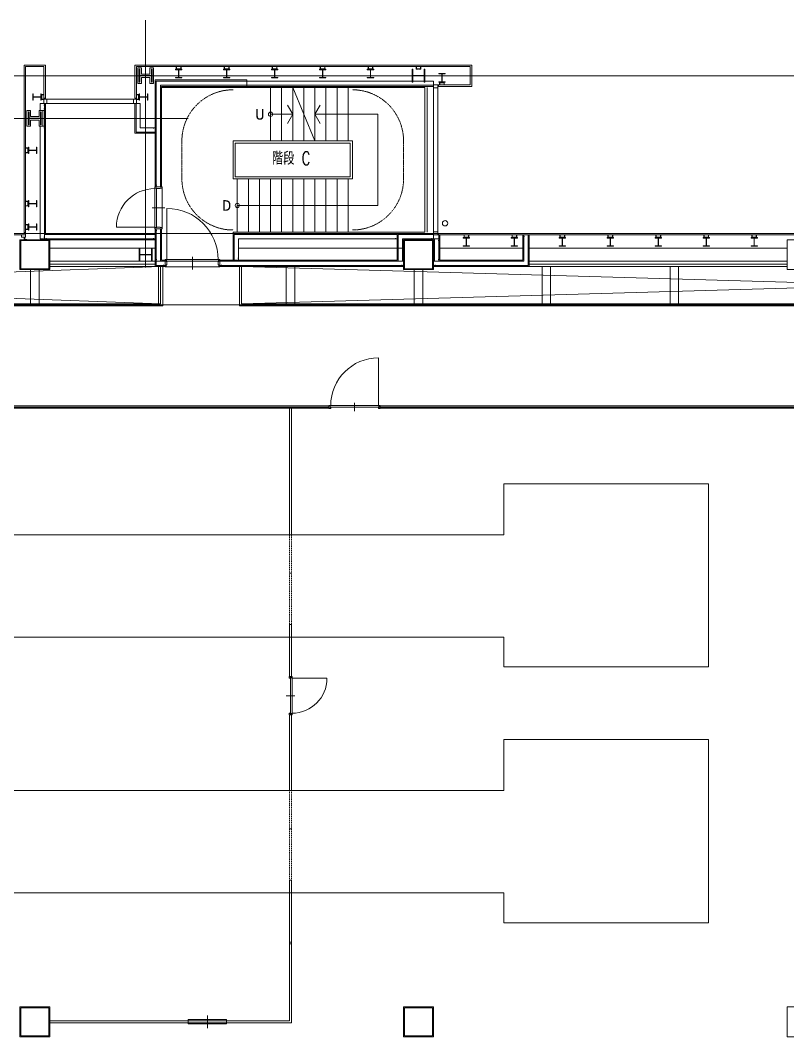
# Model space of a CAD drawing. Extents: x 225000 to 2157367, y 208400 to 840900.
# Drawn here: x 408586 to 426586, y 434852 to 458702 of the extents above; entities that cross this region are included whole.
import ezdxf
from ezdxf.enums import TextEntityAlignment as Align

# ---------------------------------------------------------------- set-up
doc = ezdxf.new("R2010")
doc.units = 0
doc.header["$LTSCALE"] = 10
for name, pattern in [('Data Center Layout_L20$0$CENTER', [2, 1.25, -0.25, 0.25, -0.25]), ('Data Center Layout_L20$0$DOTK1', [0.1, 0.05, -0.05]), ('Data Center Layout_L20$0$HIDDENK2', [0.5, 0.25, -0.25])]:
    doc.linetypes.add(name, pattern=pattern)
for name, color, linetype, lineweight in [('Data Center Layout_L20$0$ARC', 252, 'Continuous', 0), ('Data Center Layout_L20$0$K-SIN', 252, 'Data Center Layout_L20$0$CENTER', 9), ('Data Center Layout_L20$0$SUGATA3', 252, 'Continuous', 0)]:
    doc.layers.add(name, color=color, linetype=linetype, lineweight=lineweight)
doc.styles.add('Data Center Layout_L20$0$ATS', font='monotxt', dxfattribs={"bigfont": 'BIGFONT'})
doc.styles.add('Data Center Layout_L20$0$ROMS', font='ROMANS.shx', dxfattribs={"bigfont": 'bigfont.shx'})

# ---------------------------------------------------------------- blocks, each defined once
blk = doc.blocks.new('Data Center Layout_L20')
at = {"layer": 'Data Center Layout_L20$0$ARC'}
for p, q in [((409175.59, 257652.31), (408675.59, 257652.31)), ((408675.59, 257652.31), (408675.59, 253702.31)), ((408710.59, 257617.31), (408710.59, 253667.31)), ((409140.59, 257617.31), (408710.59, 257617.31)), ((409140.59, 257617.31), (409140.59, 256872.31)), ((409175.59, 257652.31), (409175.59, 256872.31)), ((419175.59, 257652.31), (411275.59, 257652.31)), ((411275.59, 256872.31), (411275.59, 257652.31)), ((411310.59, 256872.31), (411310.59, 257617.31)), ((419140.59, 257617.31), (411310.59, 257617.31)), ((419140.59, 257187.31), (419140.59, 257617.31)), ((419175.59, 257152.31), (419175.59, 257652.31)), ((411750.59, 257302.31), (411750.59, 254792.31)), ((413900.59, 257302.31), (411750.59, 257302.31)), ((411775.59, 257277.31), (411775.59, 254792.31)), ((413900.59, 257277.31), (411775.59, 257277.31)), ((418275.59, 257177.31), (411875.59, 257177.31)), ((411875.59, 257177.31), (411875.59, 254792.31)), ((418275.59, 257152.31), (411900.59, 257152.31)), ((411900.59, 257152.31), (411900.59, 254792.31)), ((413900.59, 257302.31), (413900.59, 257152.31)), ((418125.59, 257122.31), (418125.59, 253732.31)), ((418275.59, 253737.31), (418275.59, 257117.31)), ((418375.59, 257152.31), (418375.59, 257187.31)), ((418375.59, 253737.31), (418375.59, 257117.31)), ((419140.59, 257187.31), (418395.59, 257187.31)), ((418395.59, 257152.31), (418395.59, 257187.31)), ((419175.59, 257152.31), (418395.59, 257152.31)), ((409175.59, 256872.31), (409140.59, 256872.31)), ((411275.59, 256872.31), (411310.59, 256872.31)), ((409175.59, 256852.31), (409140.59, 256852.31)), ((409150.59, 256752.31), (409150.59, 253577.31)), ((409175.59, 256752.31), (409175.59, 253702.31)), ((411240.59, 256852.31), (409210.59, 256852.31)), ((411240.59, 256752.31), (409210.59, 256752.31)), ((411275.59, 256852.31), (411310.59, 256852.31)), ((411275.59, 256752.31), (411275.59, 256052.31)), ((411300.59, 256752.31), (411300.59, 256077.31)), ((411275.59, 256052.31), (411750.59, 256052.31)), ((411300.59, 256077.31), (411750.59, 256077.31)), ((411910.59, 254767.31), (411910.59, 253837.31)), ((411750.59, 252927.31), (411750.59, 253812.31)), ((411775.59, 252952.31), (411775.59, 253812.31)), ((411875.59, 253052.31), (411875.59, 253812.31)), ((411900.59, 253077.31), (411900.59, 253812.31)), ((387990.59, 253702.31), (408675.59, 253702.31)), ((387990.59, 253667.31), (408710.59, 253667.31)), ((411750.59, 253552.31), (409075.59, 253552.31)), ((411750.59, 253577.31), (409100.59, 253577.31)), ((411750.59, 253677.31), (409150.59, 253677.31)), ((411750.59, 253702.31), (409175.59, 253702.31)), ((418275.59, 253702.31), (413575.59, 253702.31)), ((413575.59, 253077.31), (413575.59, 253702.31)), ((413600.59, 253077.31), (413600.59, 253677.31)), ((417425.59, 253677.31), (413600.59, 253677.31)), ((417425.59, 253077.31), (417425.59, 253702.31)), ((418275.59, 253677.31), (417450.59, 253677.31)), ((417450.59, 253052.31), (417450.59, 253677.31)), ((417550.59, 253052.31), (417550.59, 253577.31)), ((417550.59, 253577.31), (418300.59, 253577.31)), ((418275.59, 253552.31), (417575.59, 253552.31)), ((417575.59, 252927.31), (417575.59, 253552.31)), ((418275.59, 252927.31), (418275.59, 253552.31)), ((418300.59, 253052.31), (418300.59, 253577.31)), ((418375.59, 253702.31), (462675.59, 253702.31)), ((418375.59, 253702.31), (418375.59, 253667.31)), ((418375.59, 253667.31), (462710.59, 253667.31)), ((418395.59, 253702.31), (418395.59, 253667.31)), ((418400.59, 253052.31), (418400.59, 253667.31)), ((418425.59, 253077.31), (418425.59, 253667.31)), ((420375.59, 253077.31), (420375.59, 253667.31)), ((420400.59, 253052.31), (420400.59, 253667.31)), ((420500.59, 252952.31), (420500.59, 253667.31)), ((420525.59, 252927.31), (420525.59, 253667.31)), ((409275.59, 253352.31), (411750.59, 253352.31)), ((417575.59, 253352.31), (413700.59, 253352.31)), ((418425.59, 253352.31), (420375.59, 253352.31)), ((420525.59, 253352.31), (426575.59, 253352.31)), ((409275.59, 253052.31), (411750.59, 253052.31)), ((411875.59, 253052.31), (411985.59, 253052.31)), ((411900.59, 253077.31), (411985.59, 253077.31)), ((413265.59, 253077.31), (417425.59, 253077.31)), ((417575.59, 253052.31), (413265.59, 253052.31)), ((420400.59, 253052.31), (418275.59, 253052.31)), ((420375.59, 253077.31), (418425.59, 253077.31)), ((420525.59, 253052.31), (426575.59, 253052.31)), ((388075.59, 252927.31), (411875.59, 252052.31)), ((388075.59, 252052.31), (411875.59, 252927.31)), ((411750.59, 252977.31), (409275.59, 252977.31)), ((411750.59, 252927.31), (409275.59, 252927.31)), ((411750.59, 252927.31), (411975.59, 252927.31)), ((411775.59, 252952.31), (411985.59, 252952.31)), ((411875.59, 252927.31), (411875.59, 252052.31)), ((411925.59, 252927.31), (411925.59, 252002.31)), ((413240.59, 252917.31), (412010.59, 252917.31)), ((413265.59, 252952.31), (417575.59, 252952.31)), ((417575.59, 252927.31), (413275.59, 252927.31)), ((413725.59, 252927.31), (413725.59, 252002.31)), ((413775.59, 252927.31), (444275.59, 252052.31)), ((413775.59, 252052.31), (444275.59, 252927.31)), ((413775.59, 252927.31), (413775.59, 252052.31)), ((420500.59, 252952.31), (418275.59, 252952.31)), ((420525.59, 252927.31), (418275.59, 252927.31)), ((426575.59, 252977.31), (420525.59, 252977.31)), ((426575.59, 252927.31), (420525.59, 252927.31)), ((411925.59, 252002.31), (388025.59, 252002.31)), ((411875.59, 252052.31), (388075.59, 252052.31)), ((444275.59, 252002.31), (413725.59, 252002.31)), ((444275.59, 252052.31), (413775.59, 252052.31)), ((416984.59, 250780.31), (416984.59, 249662.31)), ((416425.59, 249727.31), (416425.59, 249527.31)), ((400825.59, 249652.31), (415825.59, 249652.31)), ((400825.59, 249602.31), (415825.59, 249602.31)), ((414900.59, 249602.31), (414900.59, 246632.31)), ((414950.59, 249602.31), (414950.59, 246632.31)), ((430525.59, 249652.31), (417025.59, 249652.31)), ((430525.59, 249602.31), (417025.59, 249602.31)), ((414950.59, 246632.31), (414900.59, 246632.31)), ((414900.59, 244522.31), (414900.59, 243302.31)), ((414950.59, 244522.31), (414900.59, 244522.31)), ((414950.59, 244522.31), (414950.59, 243302.31)), ((415778.59, 243261.31), (414960.59, 243261.31)), ((415025.59, 242852.31), (414825.59, 242852.31)), ((414900.59, 242402.31), (414900.59, 240632.31)), ((414950.59, 242402.31), (414950.59, 240632.31)), ((414950.59, 240632.31), (414900.59, 240632.31)), ((414900.59, 238522.31), (414900.59, 235227.31)), ((414950.59, 238522.31), (414900.59, 238522.31)), ((414950.59, 238522.31), (414950.59, 235177.31)), ((409275.59, 235227.31), (414900.59, 235227.31)), ((409275.59, 235177.31), (414950.59, 235177.31)), ((412975.59, 235352.31), (412975.59, 235052.31))]:
    blk.add_line(p, q, dxfattribs=at)
at = {"layer": 'Data Center Layout_L20$0$ARC', "linetype": 'Continuous'}
for p, q in [((411675.59, 254302.31), (411975.59, 254302.31)), ((412025.59, 254287.31), (412025.59, 253087.31)), ((410840.59, 253852.31), (411740.59, 253852.31)), ((412625.59, 253152.31), (412625.59, 252856.31))]:
    blk.add_line(p, q, dxfattribs=at)
at = {"layer": 'Data Center Layout_L20$0$ARC', "linetype": 'Data Center Layout_L20$0$DOTK1'}
for p, q in [((414900.59, 246632.31), (414900.59, 244522.31)), ((414950.59, 246632.31), (414950.59, 244522.31)), ((414950.59, 245732.31), (414900.59, 245732.31)), ((414900.59, 240632.31), (414900.59, 238522.31)), ((414950.59, 240632.31), (414950.59, 238522.31)), ((414950.59, 239732.31), (414900.59, 239732.31))]:
    blk.add_line(p, q, dxfattribs=at)
at = {"layer": 'Data Center Layout_L20$0$ARC'}
for points in [[(411710.59, 257587.31), (411710.59, 257217.31), (411625.59, 257217.31), (411625.59, 257362.31), (411425.59, 257362.31), (411425.59, 257217.31), (411340.59, 257217.31), (411340.59, 257587.31), (411425.59, 257587.31), (411425.59, 257442.31), (411625.59, 257442.31), (411625.59, 257587.31)], [(412244.59, 257602.31), (412244.59, 257552.31), (412294.59, 257552.31), (412294.59, 257558.31), (412250.59, 257558.31), (412250.59, 257602.31)], [(412250.59, 257567.31), (412350.59, 257567.31), (412350.59, 257617.31), (412250.59, 257617.31)], [(412356.59, 257602.31), (412356.59, 257552.31), (412306.59, 257552.31), (412306.59, 257558.31), (412350.59, 257558.31), (412350.59, 257602.31)], [(413369.59, 257602.31), (413369.59, 257552.31), (413419.59, 257552.31), (413419.59, 257558.31), (413375.59, 257558.31), (413375.59, 257602.31)], [(413375.59, 257567.31), (413475.59, 257567.31), (413475.59, 257617.31), (413375.59, 257617.31)], [(413481.59, 257602.31), (413481.59, 257552.31), (413431.59, 257552.31), (413431.59, 257558.31), (413475.59, 257558.31), (413475.59, 257602.31)], [(414494.59, 257602.31), (414494.59, 257552.31), (414544.59, 257552.31), (414544.59, 257558.31), (414500.59, 257558.31), (414500.59, 257602.31)], [(414500.59, 257567.31), (414600.59, 257567.31), (414600.59, 257617.31), (414500.59, 257617.31)], [(414606.59, 257602.31), (414606.59, 257552.31), (414556.59, 257552.31), (414556.59, 257558.31), (414600.59, 257558.31), (414600.59, 257602.31)], [(415619.59, 257602.31), (415619.59, 257552.31), (415669.59, 257552.31), (415669.59, 257558.31), (415625.59, 257558.31), (415625.59, 257602.31)], [(415625.59, 257567.31), (415725.59, 257567.31), (415725.59, 257617.31), (415625.59, 257617.31)], [(415731.59, 257602.31), (415731.59, 257552.31), (415681.59, 257552.31), (415681.59, 257558.31), (415725.59, 257558.31), (415725.59, 257602.31)], [(416744.59, 257602.31), (416744.59, 257552.31), (416794.59, 257552.31), (416794.59, 257558.31), (416750.59, 257558.31), (416750.59, 257602.31)], [(416750.59, 257567.31), (416850.59, 257567.31), (416850.59, 257617.31), (416750.59, 257617.31)], [(416856.59, 257602.31), (416856.59, 257552.31), (416806.59, 257552.31), (416806.59, 257558.31), (416850.59, 257558.31), (416850.59, 257602.31)], [(417869.59, 257602.31), (417869.59, 257552.31), (417919.59, 257552.31), (417919.59, 257558.31), (417875.59, 257558.31), (417875.59, 257602.31)], [(417875.59, 257567.31), (417975.59, 257567.31), (417975.59, 257617.31), (417875.59, 257617.31)], [(417981.59, 257602.31), (417981.59, 257552.31), (417931.59, 257552.31), (417931.59, 257558.31), (417975.59, 257558.31), (417975.59, 257602.31)], [(411675.59, 257552.31), (411675.59, 257252.31), (411660.59, 257252.31), (411660.59, 257397.31), (411390.59, 257397.31), (411390.59, 257252.31), (411375.59, 257252.31), (411375.59, 257552.31), (411390.59, 257552.31), (411390.59, 257407.31), (411660.59, 257407.31), (411660.59, 257552.31)], [(412225.59, 257552.31), (412375.59, 257552.31), (412375.59, 257543.31), (412303.59, 257543.31), (412303.59, 257361.31), (412375.59, 257361.31), (412375.59, 257352.31), (412225.59, 257352.31), (412225.59, 257361.31), (412297.59, 257361.31), (412297.59, 257543.31), (412225.59, 257543.31)], [(413350.59, 257552.31), (413500.59, 257552.31), (413500.59, 257543.31), (413428.59, 257543.31), (413428.59, 257361.31), (413500.59, 257361.31), (413500.59, 257352.31), (413350.59, 257352.31), (413350.59, 257361.31), (413422.59, 257361.31), (413422.59, 257543.31), (413350.59, 257543.31)], [(414475.59, 257552.31), (414625.59, 257552.31), (414625.59, 257543.31), (414553.59, 257543.31), (414553.59, 257361.31), (414625.59, 257361.31), (414625.59, 257352.31), (414475.59, 257352.31), (414475.59, 257361.31), (414547.59, 257361.31), (414547.59, 257543.31), (414475.59, 257543.31)], [(415600.59, 257552.31), (415750.59, 257552.31), (415750.59, 257543.31), (415678.59, 257543.31), (415678.59, 257361.31), (415750.59, 257361.31), (415750.59, 257352.31), (415600.59, 257352.31), (415600.59, 257361.31), (415672.59, 257361.31), (415672.59, 257543.31), (415600.59, 257543.31)], [(416725.59, 257552.31), (416875.59, 257552.31), (416875.59, 257543.31), (416803.59, 257543.31), (416803.59, 257361.31), (416875.59, 257361.31), (416875.59, 257352.31), (416725.59, 257352.31), (416725.59, 257361.31), (416797.59, 257361.31), (416797.59, 257543.31), (416725.59, 257543.31)], [(418075.59, 257552.31), (418075.59, 257252.31), (418060.59, 257252.31), (418060.59, 257397.31), (417790.59, 257397.31), (417790.59, 257252.31), (417775.59, 257252.31), (417775.59, 257552.31), (417790.59, 257552.31), (417790.59, 257407.31), (418060.59, 257407.31), (418060.59, 257552.31)], [(418400.59, 257252.31), (418550.59, 257252.31), (418550.59, 257261.31), (418478.59, 257261.31), (418478.59, 257443.31), (418550.59, 257443.31), (418550.59, 257452.31), (418400.59, 257452.31), (418400.59, 257443.31), (418472.59, 257443.31), (418472.59, 257261.31), (418400.59, 257261.31)], [(418275.59, 257117.31), (418375.59, 257117.31), (418375.59, 257187.31), (418275.59, 257187.31)], [(418419.59, 257202.31), (418419.59, 257252.31), (418469.59, 257252.31), (418469.59, 257246.31), (418425.59, 257246.31), (418425.59, 257202.31)], [(418425.59, 257237.31), (418525.59, 257237.31), (418525.59, 257187.31), (418425.59, 257187.31)], [(418531.59, 257202.31), (418531.59, 257252.31), (418481.59, 257252.31), (418481.59, 257246.31), (418525.59, 257246.31), (418525.59, 257202.31)], [(409075.59, 256827.31), (409075.59, 256977.31), (409066.59, 256977.31), (409066.59, 256905.31), (408884.59, 256905.31), (408884.59, 256977.31), (408875.59, 256977.31), (408875.59, 256827.31), (408884.59, 256827.31), (408884.59, 256899.31), (409066.59, 256899.31), (409066.59, 256827.31)], [(409125.59, 256958.31), (409075.59, 256958.31), (409075.59, 256908.31), (409081.59, 256908.31), (409081.59, 256952.31), (409125.59, 256952.31)], [(409125.59, 256846.31), (409075.59, 256846.31), (409075.59, 256896.31), (409081.59, 256896.31), (409081.59, 256852.31), (409125.59, 256852.31)], [(409090.59, 256852.31), (409090.59, 256952.31), (409140.59, 256952.31), (409140.59, 256852.31)], [(411360.59, 256852.31), (411360.59, 256952.31), (411310.59, 256952.31), (411310.59, 256852.31)], [(411325.59, 256958.31), (411375.59, 256958.31), (411375.59, 256908.31), (411369.59, 256908.31), (411369.59, 256952.31), (411325.59, 256952.31)], [(411325.59, 256846.31), (411375.59, 256846.31), (411375.59, 256896.31), (411369.59, 256896.31), (411369.59, 256852.31), (411325.59, 256852.31)], [(411375.59, 256827.31), (411375.59, 256977.31), (411384.59, 256977.31), (411384.59, 256905.31), (411566.59, 256905.31), (411566.59, 256977.31), (411575.59, 256977.31), (411575.59, 256827.31), (411566.59, 256827.31), (411566.59, 256899.31), (411384.59, 256899.31), (411384.59, 256827.31)], [(409210.59, 256752.31), (409210.59, 256852.31), (409140.59, 256852.31), (409140.59, 256752.31)], [(411240.59, 256752.31), (411240.59, 256852.31), (411310.59, 256852.31), (411310.59, 256752.31)], [(409110.59, 256587.31), (409110.59, 256217.31), (409025.59, 256217.31), (409025.59, 256362.31), (408825.59, 256362.31), (408825.59, 256217.31), (408740.59, 256217.31), (408740.59, 256587.31), (408825.59, 256587.31), (408825.59, 256442.31), (409025.59, 256442.31), (409025.59, 256587.31)], [(409075.59, 256552.31), (409075.59, 256252.31), (409060.59, 256252.31), (409060.59, 256397.31), (408790.59, 256397.31), (408790.59, 256252.31), (408775.59, 256252.31), (408775.59, 256552.31), (408790.59, 256552.31), (408790.59, 256407.31), (409060.59, 256407.31), (409060.59, 256552.31)], [(408760.59, 255602.31), (408760.59, 255702.31), (408710.59, 255702.31), (408710.59, 255602.31)], [(408725.59, 255708.31), (408775.59, 255708.31), (408775.59, 255658.31), (408769.59, 255658.31), (408769.59, 255702.31), (408725.59, 255702.31)], [(408775.59, 255577.31), (408775.59, 255727.31), (408784.59, 255727.31), (408784.59, 255655.31), (408966.59, 255655.31), (408966.59, 255727.31), (408975.59, 255727.31), (408975.59, 255577.31), (408966.59, 255577.31), (408966.59, 255649.31), (408784.59, 255649.31), (408784.59, 255577.31)], [(416325.59, 255032.31), (416325.59, 255822.31), (413625.59, 255822.31), (413625.59, 255032.31)], [(408725.59, 255596.31), (408775.59, 255596.31), (408775.59, 255646.31), (408769.59, 255646.31), (408769.59, 255602.31), (408725.59, 255602.31)], [(411740.59, 253842.31), (411740.59, 254762.31), (411780.59, 254762.31), (411780.59, 253842.31)], [(408760.59, 254352.31), (408760.59, 254452.31), (408710.59, 254452.31), (408710.59, 254352.31)], [(408725.59, 254458.31), (408775.59, 254458.31), (408775.59, 254408.31), (408769.59, 254408.31), (408769.59, 254452.31), (408725.59, 254452.31)], [(408725.59, 254346.31), (408775.59, 254346.31), (408775.59, 254396.31), (408769.59, 254396.31), (408769.59, 254352.31), (408725.59, 254352.31)], [(408775.59, 254327.31), (408775.59, 254477.31), (408784.59, 254477.31), (408784.59, 254405.31), (408966.59, 254405.31), (408966.59, 254477.31), (408975.59, 254477.31), (408975.59, 254327.31), (408966.59, 254327.31), (408966.59, 254399.31), (408784.59, 254399.31), (408784.59, 254327.31)], [(408760.59, 253802.31), (408760.59, 253902.31), (408710.59, 253902.31), (408710.59, 253802.31)], [(408725.59, 253908.31), (408775.59, 253908.31), (408775.59, 253858.31), (408769.59, 253858.31), (408769.59, 253902.31), (408725.59, 253902.31)], [(408725.59, 253796.31), (408775.59, 253796.31), (408775.59, 253846.31), (408769.59, 253846.31), (408769.59, 253802.31), (408725.59, 253802.31)], [(408775.59, 253777.31), (408775.59, 253927.31), (408784.59, 253927.31), (408784.59, 253855.31), (408966.59, 253855.31), (408966.59, 253927.31), (408975.59, 253927.31), (408975.59, 253777.31), (408966.59, 253777.31), (408966.59, 253849.31), (408784.59, 253849.31), (408784.59, 253777.31)], [(408575.59, 252852.31), (408575.59, 253552.31), (409275.59, 253552.31), (409275.59, 252852.31)], [(408595.59, 252872.31), (408595.59, 253532.31), (409255.59, 253532.31), (409255.59, 252872.31)], [(408610.59, 253617.31), (408710.59, 253617.31), (408710.59, 253667.31), (408610.59, 253667.31)], [(408635.59, 253617.31), (408685.59, 253617.31), (408685.59, 253567.31), (408679.59, 253567.31), (408679.59, 253611.31), (408635.59, 253611.31)], [(408675.59, 253702.31), (408675.59, 253722.31), (408710.59, 253722.31), (408710.59, 253702.31)], [(408685.59, 253602.31), (408685.59, 253552.31), (408735.59, 253552.31), (408735.59, 253558.31), (408691.59, 253558.31), (408691.59, 253602.31)], [(417575.59, 252852.31), (417575.59, 253552.31), (418275.59, 253552.31), (418275.59, 252852.31)], [(417595.59, 252872.31), (417595.59, 253532.31), (418255.59, 253532.31), (418255.59, 252872.31)], [(418275.59, 253737.31), (418375.59, 253737.31), (418375.59, 253667.31), (418275.59, 253667.31)], [(418975.59, 253602.31), (419125.59, 253602.31), (419125.59, 253593.31), (419053.59, 253593.31), (419053.59, 253411.31), (419125.59, 253411.31), (419125.59, 253402.31), (418975.59, 253402.31), (418975.59, 253411.31), (419047.59, 253411.31), (419047.59, 253593.31), (418975.59, 253593.31)], [(418994.59, 253652.31), (418994.59, 253602.31), (419044.59, 253602.31), (419044.59, 253608.31), (419000.59, 253608.31), (419000.59, 253652.31)], [(419000.59, 253617.31), (419100.59, 253617.31), (419100.59, 253667.31), (419000.59, 253667.31)], [(419106.59, 253652.31), (419106.59, 253602.31), (419056.59, 253602.31), (419056.59, 253608.31), (419100.59, 253608.31), (419100.59, 253652.31)], [(420100.59, 253602.31), (420250.59, 253602.31), (420250.59, 253593.31), (420178.59, 253593.31), (420178.59, 253411.31), (420250.59, 253411.31), (420250.59, 253402.31), (420100.59, 253402.31), (420100.59, 253411.31), (420172.59, 253411.31), (420172.59, 253593.31), (420100.59, 253593.31)], [(420119.59, 253652.31), (420119.59, 253602.31), (420169.59, 253602.31), (420169.59, 253608.31), (420125.59, 253608.31), (420125.59, 253652.31)], [(420125.59, 253617.31), (420225.59, 253617.31), (420225.59, 253667.31), (420125.59, 253667.31)], [(420231.59, 253652.31), (420231.59, 253602.31), (420181.59, 253602.31), (420181.59, 253608.31), (420225.59, 253608.31), (420225.59, 253652.31)], [(421225.59, 253602.31), (421375.59, 253602.31), (421375.59, 253593.31), (421303.59, 253593.31), (421303.59, 253411.31), (421375.59, 253411.31), (421375.59, 253402.31), (421225.59, 253402.31), (421225.59, 253411.31), (421297.59, 253411.31), (421297.59, 253593.31), (421225.59, 253593.31)], [(421244.59, 253652.31), (421244.59, 253602.31), (421294.59, 253602.31), (421294.59, 253608.31), (421250.59, 253608.31), (421250.59, 253652.31)], [(421250.59, 253617.31), (421350.59, 253617.31), (421350.59, 253667.31), (421250.59, 253667.31)], [(421356.59, 253652.31), (421356.59, 253602.31), (421306.59, 253602.31), (421306.59, 253608.31), (421350.59, 253608.31), (421350.59, 253652.31)], [(422350.59, 253602.31), (422500.59, 253602.31), (422500.59, 253593.31), (422428.59, 253593.31), (422428.59, 253411.31), (422500.59, 253411.31), (422500.59, 253402.31), (422350.59, 253402.31), (422350.59, 253411.31), (422422.59, 253411.31), (422422.59, 253593.31), (422350.59, 253593.31)], [(422369.59, 253652.31), (422369.59, 253602.31), (422419.59, 253602.31), (422419.59, 253608.31), (422375.59, 253608.31), (422375.59, 253652.31)], [(422375.59, 253617.31), (422475.59, 253617.31), (422475.59, 253667.31), (422375.59, 253667.31)], [(422481.59, 253652.31), (422481.59, 253602.31), (422431.59, 253602.31), (422431.59, 253608.31), (422475.59, 253608.31), (422475.59, 253652.31)], [(423475.59, 253602.31), (423625.59, 253602.31), (423625.59, 253593.31), (423553.59, 253593.31), (423553.59, 253411.31), (423625.59, 253411.31), (423625.59, 253402.31), (423475.59, 253402.31), (423475.59, 253411.31), (423547.59, 253411.31), (423547.59, 253593.31), (423475.59, 253593.31)], [(423494.59, 253652.31), (423494.59, 253602.31), (423544.59, 253602.31), (423544.59, 253608.31), (423500.59, 253608.31), (423500.59, 253652.31)], [(423500.59, 253617.31), (423600.59, 253617.31), (423600.59, 253667.31), (423500.59, 253667.31)], [(423606.59, 253652.31), (423606.59, 253602.31), (423556.59, 253602.31), (423556.59, 253608.31), (423600.59, 253608.31), (423600.59, 253652.31)], [(424600.59, 253602.31), (424750.59, 253602.31), (424750.59, 253593.31), (424678.59, 253593.31), (424678.59, 253411.31), (424750.59, 253411.31), (424750.59, 253402.31), (424600.59, 253402.31), (424600.59, 253411.31), (424672.59, 253411.31), (424672.59, 253593.31), (424600.59, 253593.31)], [(424619.59, 253652.31), (424619.59, 253602.31), (424669.59, 253602.31), (424669.59, 253608.31), (424625.59, 253608.31), (424625.59, 253652.31)], [(424625.59, 253617.31), (424725.59, 253617.31), (424725.59, 253667.31), (424625.59, 253667.31)], [(424731.59, 253652.31), (424731.59, 253602.31), (424681.59, 253602.31), (424681.59, 253608.31), (424725.59, 253608.31), (424725.59, 253652.31)], [(425725.59, 253602.31), (425875.59, 253602.31), (425875.59, 253593.31), (425803.59, 253593.31), (425803.59, 253411.31), (425875.59, 253411.31), (425875.59, 253402.31), (425725.59, 253402.31), (425725.59, 253411.31), (425797.59, 253411.31), (425797.59, 253593.31), (425725.59, 253593.31)], [(425744.59, 253652.31), (425744.59, 253602.31), (425794.59, 253602.31), (425794.59, 253608.31), (425750.59, 253608.31), (425750.59, 253652.31)], [(425750.59, 253617.31), (425850.59, 253617.31), (425850.59, 253667.31), (425750.59, 253667.31)], [(425856.59, 253652.31), (425856.59, 253602.31), (425806.59, 253602.31), (425806.59, 253608.31), (425850.59, 253608.31), (425850.59, 253652.31)], [(426575.59, 252852.31), (426575.59, 253552.31), (427275.59, 253552.31), (427275.59, 252852.31)], [(411675.59, 253352.31), (411675.59, 253052.31), (411660.59, 253052.31), (411660.59, 253197.31), (411390.59, 253197.31), (411390.59, 253052.31), (411375.59, 253052.31), (411375.59, 253352.31), (411390.59, 253352.31), (411390.59, 253207.31), (411660.59, 253207.31), (411660.59, 253352.31)], [(412015.59, 253087.31), (413235.59, 253087.31), (413235.59, 253047.31), (412015.59, 253047.31)], [(408825.59, 252052.31), (409025.59, 252052.31), (409025.59, 252852.31), (408825.59, 252852.31)], [(414825.59, 252052.31), (415025.59, 252052.31), (415025.59, 252927.31), (414825.59, 252927.31)], [(417825.59, 252044.31), (418025.59, 252044.31), (418025.59, 252852.31), (417825.59, 252852.31)], [(420825.59, 252052.31), (421025.59, 252052.31), (421025.59, 252927.31), (420825.59, 252927.31)], [(423825.59, 252052.31), (424025.59, 252052.31), (424025.59, 252927.31), (423825.59, 252927.31)], [(415866.59, 249617.31), (415866.59, 249592.31), (415825.59, 249592.31), (415825.59, 249662.31), (415850.59, 249662.31), (415850.59, 249617.31)], [(416995.59, 249662.31), (415855.59, 249662.31), (415855.59, 249622.31), (416995.59, 249622.31)], [(416984.59, 249617.31), (416984.59, 249592.31), (417025.59, 249592.31), (417025.59, 249662.31), (417000.59, 249662.31), (417000.59, 249617.31)], [(405825.59, 242427.31), (407425.59, 242427.31), (407425.59, 244227.31), (419925.59, 244227.31), (419925.59, 243527.31), (424725.59, 243527.31), (424725.59, 247827.31), (419925.59, 247827.31), (419925.59, 246627.31), (404525.59, 246627.31), (404525.59, 248427.31), (402925.59, 248427.31), (402925.59, 246627.31), (390695.59, 246627.31), (390695.59, 244227.31), (405825.59, 244227.31)], [(414915.59, 243261.31), (414890.59, 243261.31), (414890.59, 243302.31), (414960.59, 243302.31), (414960.59, 243277.31), (414915.59, 243277.31)], [(414960.59, 242432.31), (414960.59, 243272.31), (414920.59, 243272.31), (414920.59, 242432.31)], [(405825.59, 236427.31), (407425.59, 236427.31), (407425.59, 238227.31), (419925.59, 238227.31), (419925.59, 237527.31), (424725.59, 237527.31), (424725.59, 241827.31), (419925.59, 241827.31), (419925.59, 240627.31), (404525.59, 240627.31), (404525.59, 242427.31), (402925.59, 242427.31), (402925.59, 240627.31), (390695.59, 240627.31), (390695.59, 238227.31), (405825.59, 238227.31)], [(414915.59, 242443.31), (414890.59, 242443.31), (414890.59, 242402.31), (414960.59, 242402.31), (414960.59, 242427.31), (414915.59, 242427.31)], [(414900.59, 237027.31), (414950.59, 237027.31), (414950.59, 237067.31), (414900.59, 237067.31)], [(408575.59, 234852.31), (408575.59, 235552.31), (409275.59, 235552.31), (409275.59, 234852.31)], [(408595.59, 234872.31), (408595.59, 235532.31), (409255.59, 235532.31), (409255.59, 234872.31)], [(417575.59, 234852.31), (417575.59, 235552.31), (418275.59, 235552.31), (418275.59, 234852.31)], [(417595.59, 234872.31), (417595.59, 235532.31), (418255.59, 235532.31), (418255.59, 234872.31)], [(426575.59, 234852.31), (426575.59, 235552.31), (427275.59, 235552.31), (427275.59, 234852.31)], [(412525.59, 235152.31), (412525.59, 235252.31), (413425.59, 235252.31), (413425.59, 235152.31)]]:
    blk.add_lwpolyline(points, close=True, dxfattribs=at)
for points in [[(413860.59, 257267.31), (413860.59, 257277.31), (413900.59, 257277.31), (413900.59, 257177.31), (413860.59, 257177.31), (413860.59, 257187.31)], [(418235.59, 257267.31), (418235.59, 257277.31), (418275.59, 257277.31), (418275.59, 257177.31), (418235.59, 257177.31), (418235.59, 257187.31)], [(418395.59, 257167.31), (418375.59, 257187.31), (418395.59, 257187.31), (418395.59, 257167.31), (418375.59, 257167.31), (418375.59, 257187.31)], [(409160.59, 256872.31), (409140.59, 256852.31), (409140.59, 256872.31), (409160.59, 256872.31), (409160.59, 256852.31), (409140.59, 256852.31)], [(411290.59, 256872.31), (411310.59, 256852.31), (411310.59, 256872.31), (411290.59, 256872.31), (411290.59, 256852.31), (411310.59, 256852.31)], [(409060.59, 256712.31), (409050.59, 256712.31), (409050.59, 256752.31), (409150.59, 256752.31), (409150.59, 256712.31), (409140.59, 256712.31)], [(409060.59, 256627.31), (409050.59, 256627.31), (409050.59, 256587.31), (409150.59, 256587.31), (409150.59, 256627.31), (409140.59, 256627.31)], [(411390.59, 256712.31), (411400.59, 256712.31), (411400.59, 256752.31), (411300.59, 256752.31), (411300.59, 256712.31), (411310.59, 256712.31)], [(409060.59, 256177.31), (409050.59, 256177.31), (409050.59, 256217.31), (409150.59, 256217.31), (409150.59, 256177.31), (409140.59, 256177.31)], [(411710.59, 256167.31), (411710.59, 256177.31), (411750.59, 256177.31), (411750.59, 256077.31), (411710.59, 256077.31), (411710.59, 256087.31)], [(411765.59, 254792.31), (411740.59, 254792.31), (411740.59, 254767.31), (411785.59, 254767.31), (411785.59, 254752.31), (411865.59, 254752.31), (411865.59, 254767.31), (411910.59, 254767.31), (411910.59, 254792.31), (411885.59, 254792.31)], [(411785.59, 254832.31), (411775.59, 254832.31), (411775.59, 254792.31), (411875.59, 254792.31), (411875.59, 254832.31), (411865.59, 254832.31)], [(411765.59, 253812.31), (411740.59, 253812.31), (411740.59, 253837.31), (411785.59, 253837.31), (411785.59, 253852.31), (411865.59, 253852.31), (411865.59, 253837.31), (411910.59, 253837.31), (411910.59, 253812.31), (411885.59, 253812.31)], [(411785.59, 253772.31), (411775.59, 253772.31), (411775.59, 253812.31), (411875.59, 253812.31), (411875.59, 253772.31), (411865.59, 253772.31)], [(409140.59, 253617.31), (409150.59, 253617.31), (409150.59, 253577.31), (409050.59, 253577.31), (409050.59, 253617.31), (409060.59, 253617.31)], [(409190.59, 253587.31), (409190.59, 253577.31), (409150.59, 253577.31), (409150.59, 253677.31), (409190.59, 253677.31), (409190.59, 253667.31)], [(411710.59, 253667.31), (411710.59, 253677.31), (411750.59, 253677.31), (411750.59, 253577.31), (411710.59, 253577.31), (411710.59, 253587.31)], [(417385.59, 253587.31), (417385.59, 253577.31), (417425.59, 253577.31), (417425.59, 253677.31), (417385.59, 253677.31), (417385.59, 253667.31)], [(418235.59, 253587.31), (418235.59, 253577.31), (418275.59, 253577.31), (418275.59, 253677.31), (418235.59, 253677.31), (418235.59, 253667.31)], [(418310.59, 253537.31), (418300.59, 253537.31), (418300.59, 253577.31), (418400.59, 253577.31), (418400.59, 253537.31), (418390.59, 253537.31)], [(418395.59, 253687.31), (418375.59, 253667.31), (418395.59, 253667.31), (418395.59, 253687.31), (418375.59, 253687.31), (418375.59, 253667.31)], [(420410.59, 253627.31), (420400.59, 253627.31), (420400.59, 253667.31), (420500.59, 253667.31), (420500.59, 253627.31), (420490.59, 253627.31)], [(411865.59, 253092.31), (411875.59, 253092.31), (411875.59, 253052.31), (411775.59, 253052.31), (411775.59, 253092.31), (411785.59, 253092.31)], [(411945.59, 253042.31), (411945.59, 253052.31), (411985.59, 253052.31), (411985.59, 252952.31), (411945.59, 252952.31), (411945.59, 252962.31)], [(411985.59, 253062.31), (411985.59, 253087.31), (412010.59, 253087.31), (412010.59, 253042.31), (412025.59, 253042.31), (412025.59, 252962.31), (412010.59, 252962.31), (412010.59, 252917.31), (411985.59, 252917.31), (411985.59, 252942.31)], [(413265.59, 253062.31), (413265.59, 253087.31), (413240.59, 253087.31), (413240.59, 253042.31), (413225.59, 253042.31), (413225.59, 252962.31), (413240.59, 252962.31), (413240.59, 252917.31), (413265.59, 252917.31), (413265.59, 252942.31)], [(413305.59, 253042.31), (413305.59, 253052.31), (413265.59, 253052.31), (413265.59, 252952.31), (413305.59, 252952.31), (413305.59, 252962.31)], [(413610.59, 253117.31), (413600.59, 253117.31), (413600.59, 253077.31), (413700.59, 253077.31), (413700.59, 253117.31), (413690.59, 253117.31)], [(417540.59, 253092.31), (417550.59, 253092.31), (417550.59, 253052.31), (417450.59, 253052.31), (417450.59, 253092.31), (417460.59, 253092.31)], [(417535.59, 253042.31), (417535.59, 253052.31), (417575.59, 253052.31), (417575.59, 252952.31), (417535.59, 252952.31), (417535.59, 252962.31)], [(418315.59, 253042.31), (418315.59, 253052.31), (418275.59, 253052.31), (418275.59, 252952.31), (418315.59, 252952.31), (418315.59, 252962.31)], [(418310.59, 253092.31), (418300.59, 253092.31), (418300.59, 253052.31), (418400.59, 253052.31), (418400.59, 253092.31), (418390.59, 253092.31)], [(411875.59, 252052.31), (411825.59, 252052.31), (411825.59, 252927.31), (411875.59, 252927.31)]]:
    blk.add_lwpolyline(points, dxfattribs=at)
for points in [[(418395.59, 257152.31), (418395.59, 257167.31), (418375.59, 257167.31), (418375.59, 257152.31, -0.29445667)], [(409175.59, 256872.31), (409160.59, 256872.31), (409160.59, 256852.31), (409175.59, 256852.31, -0.29445667)], [(411275.59, 256872.31), (411290.59, 256872.31), (411290.59, 256852.31), (411275.59, 256852.31, 0.29445667)], [(418395.59, 253702.31), (418395.59, 253687.31), (418375.59, 253687.31), (418375.59, 253702.31, 0.29445667)], [(411985.59, 252927.31), (411985.59, 252939.81), (411975.59, 252939.81), (411975.59, 252927.31, -0.78004585)], [(413265.59, 252927.31), (413265.59, 252939.81), (413275.59, 252939.81), (413275.59, 252927.31, 0.78004585)]]:
    blk.add_lwpolyline(points, format="xyb", close=True, dxfattribs=at)
blk.add_circle((418549.47, 253938.56), 62.5, dxfattribs=at)
at = {"layer": 'Data Center Layout_L20$0$ARC', "linetype": 'Continuous'}
for centre, radius, start, end in [((411740.59, 253852.31), 900, 90, 180), ((412025.59, 253087.31), 1200, 0, 90)]:
    blk.add_arc(centre, radius, start, end, dxfattribs=at)
at = {"layer": 'Data Center Layout_L20$0$ARC'}
for centre, radius, start, end in [((416984.59, 249662.31), 1118, 90, 180), ((414960.59, 243261.31), 818, 270, 0)]:
    blk.add_arc(centre, radius, start, end, dxfattribs=at)
at = {"layer": 'Data Center Layout_L20$0$K-SIN'}
for p, q in [((411525.59, 252898.31), (411525.59, 258702.31)), ((264786.62, 257402.31), (546925.59, 257402.31)), ((407925.59, 257402.31), (420150.59, 257402.31)), ((412525.59, 256402.31), (407925.59, 256402.31)), ((265925.59, 253702.31), (546925.59, 253702.31)), ((290425.59, 252027.31), (446275.59, 252027.31)), ((290425.59, 249627.31), (446275.59, 249627.31))]:
    blk.add_line(p, q, dxfattribs=at)
at = {"layer": 'Data Center Layout_L20$0$SUGATA3'}
for p, q in [((418075.59, 257122.31), (411900.59, 257122.31)), ((413900.59, 257277.31), (418275.59, 257277.31)), ((414455.59, 255872.31), (414455.59, 257122.31)), ((414715.59, 255872.31), (414715.59, 257122.31)), ((414975.59, 255872.31), (414975.59, 257122.31)), ((414975.59, 257122.31), (415495.59, 255872.31)), ((415235.59, 255872.31), (415235.59, 257122.31)), ((415495.59, 255872.31), (415495.59, 257122.31)), ((415755.59, 255872.31), (415755.59, 257122.31)), ((416015.59, 255872.31), (416015.59, 257122.31)), ((416275.59, 255872.31), (416275.59, 257122.31)), ((418075.59, 257122.31), (418075.59, 253732.31)), ((409050.59, 256587.31), (409050.59, 256752.31)), ((411400.59, 256177.31), (411400.59, 256752.31)), ((414975.59, 256497.31), (414455.59, 256497.31)), ((415495.59, 256497.31), (416975.59, 256497.31)), ((416975.59, 254357.31), (416975.59, 256497.31)), ((409050.59, 253577.31), (409050.59, 256217.31)), ((411400.59, 256177.31), (411750.59, 256177.31)), ((413675.59, 254982.31), (413675.59, 253732.31)), ((413935.59, 254982.31), (413935.59, 253732.31)), ((414195.59, 254982.31), (414195.59, 253732.31)), ((414455.59, 254982.31), (414455.59, 253732.31)), ((414715.59, 254982.31), (414715.59, 253732.31)), ((414975.59, 254982.31), (414975.59, 253732.31)), ((415235.59, 254982.31), (415235.59, 253732.31)), ((415495.59, 254982.31), (415495.59, 253732.31)), ((415755.59, 254982.31), (415755.59, 253732.31)), ((416015.59, 254982.31), (416015.59, 253732.31)), ((416275.59, 254982.31), (416275.59, 253732.31)), ((413675.59, 254357.31), (416975.59, 254357.31)), ((418075.59, 253732.31), (413575.59, 253732.31)), ((413575.59, 253732.31), (413575.59, 253702.31)), ((413700.59, 253577.31), (417425.59, 253577.31)), ((413700.59, 253077.31), (413700.59, 253577.31))]:
    blk.add_line(p, q, dxfattribs=at)
at = {"layer": 'Data Center Layout_L20$0$SUGATA3', "linetype": 'Data Center Layout_L20$0$HIDDENK2'}
for points in [[(413575.59, 257072.31, 0.41421356), (412375.59, 255872.31), (412375.59, 254982.31, 0.41421356), (413575.59, 253782.31)], [(416375.59, 257072.31, -0.41421356), (417575.59, 255872.31), (417575.59, 254982.31, -0.41421356), (416375.59, 253782.31)]]:
    blk.add_lwpolyline(points, format="xyb", dxfattribs=at)
at = {"layer": 'Data Center Layout_L20$0$SUGATA3'}
for points in [[(414850.59, 256713.81), (414975.59, 256497.31), (414850.59, 256280.8)], [(415620.59, 256713.81), (415495.59, 256497.31), (415620.59, 256280.8)]]:
    blk.add_lwpolyline(points, dxfattribs=at)
blk.add_lwpolyline([(416375.59, 254982.31), (416375.59, 255872.31), (413575.59, 255872.31), (413575.59, 254982.31)], close=True, dxfattribs=at)
for centre in [(414455.59, 256497.31), (413675.59, 254357.31)]:
    blk.add_circle(centre, 50, dxfattribs=at)
at = {"layer": 'Data Center Layout_L20$0$ARC', "style": 'Data Center Layout_L20$0$ATS'}
for s, p in [('U', (414205.59, 256497.31)), ('D', (413425.59, 254357.31))]:
    blk.add_text(s, height=250, dxfattribs=at).set_placement(p, align=Align.MIDDLE_CENTER)
at = {"layer": 'Data Center Layout_L20$0$ARC', "style": 'Data Center Layout_L20$0$ROMS', "width": 0.8}
blk.add_text('階段 C', height=300, dxfattribs=at).set_placement((414941.67, 255463.8), align=Align.MIDDLE_CENTER)

msp = doc.modelspace()

# ---------------------------------------------------------------- block references
msp.add_blockref('Data Center Layout_L20', (0, 200000))

doc.saveas('drawing.dxf')
